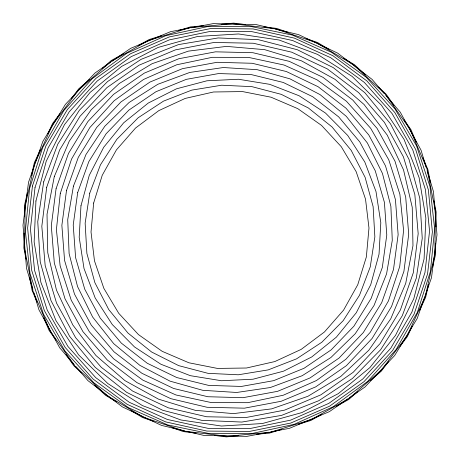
<?xml version="1.0" encoding="UTF-8"?>
<svg xmlns="http://www.w3.org/2000/svg" width="460" height="460" viewBox="0 0 460 460"><rect width="100%" height="100%" fill="white"/><g stroke="black" fill="none" stroke-linecap="round" stroke-linejoin="round"><path stroke-width="0.69" d="M24.127 233.099L23.862 247.992L26.024 259.13M24.426 216.085L24.627 204.74L27.341 192.993M435.574 243.915L435.373 255.26L432.659 267.007M435.873 226.901L436.137 212.008L433.975 200.87M31.332 175.72L34.368 162.593L40.365 149.742M428.668 284.28L425.632 297.407L419.635 310.259M47.857 133.67L52.658 123.389L59.915 113.764M412.143 326.33L407.341 336.611L400.085 346.236M71.438 98.474L78.7 88.849L89.407 79.545M388.562 361.525L381.3 371.151L370.593 380.454M102.252 68.385L111.349 60.478L123.757 53.601M357.748 391.615L348.651 399.522L336.243 406.398M110.791 62.071L95.036 72.973L65.337 104.466L42.837 141.444L28.514 182.292L23 225.227L26.53 268.37L32.844 289.443M111.958 61.266L130.634 48.346L170.574 31.654L189.399 28.106M348.042 398.734L329.366 411.654L289.426 428.346L270.601 431.894M349.209 397.929L364.964 387.027L394.663 355.534L417.162 318.556L431.486 277.708L437 234.772L433.469 191.63L427.156 170.556M138.644 45.356L149.189 39.514L161.397 35.782M321.356 414.644L310.81 420.486L298.603 424.218M178.353 30.601L190.561 26.875L203.28 25.766M281.646 429.398L269.439 433.124L256.72 434.234M190.796 27.841L213.112 23.633L256.387 24.633L273.648 28.721M269.203 432.159L246.888 436.367L203.613 435.367L186.352 431.279M221.645 24.162L233.657 23.109L245.623 24.581M238.355 435.838L226.343 436.891L214.377 435.419M263.919 26.835L276.592 28.393L287.989 32.321M196.081 433.165L183.408 431.606L172.011 427.679M275.028 29.049L298.505 34.603L337.634 53.118L372.059 79.362L384.083 93.357M184.972 430.951L161.494 425.397L122.366 406.881L87.94 380.638L75.917 366.643M306.09 38.559L317.486 42.487L329.038 49.427M153.91 421.44L142.514 417.513L130.962 410.573M343.62 58.196L354.562 64.774L365.453 74.934M116.38 401.804L105.438 395.226L94.547 385.066M378.413 87.026L386.193 94.283L393.921 105.323M81.587 372.974L73.807 365.717L66.079 354.677M385.934 95.507L400.275 112.188L421.044 150.167L426.339 167.837M74.066 364.492L59.725 347.812L38.956 309.833L33.66 292.163M404.087 119.847L410.998 129.72L416.26 142.123M55.913 340.153L49.001 330.28L43.74 317.877M422.907 157.791L427.892 169.544L430.462 182.769M37.093 302.209L32.108 290.455L29.538 277.23M25.133 205.89L24.598 249.009L33.039 291.301L50.088 330.912L75.003 366.108L106.685 395.364L143.761 417.387L184.609 431.221L227.435 436.264L270.377 432.291L311.552 419.474L349.163 398.377L381.564 369.921L407.347 335.351L425.373 296.177L434.867 254.11L435.401 210.99L426.96 168.699L409.912 129.087L384.997 93.892L353.315 64.636L316.238 42.613L275.39 28.779L232.564 23.736L189.623 27.709L148.448 40.526L110.837 61.623L78.436 90.079L52.653 124.648L34.627 163.823L25.133 205.89M35.932 201.003L34.143 241.983L40.917 282.446L55.947 320.608L78.591 354.815L107.853 383.571L142.451 405.611L180.872 419.974L221.444 426.035L262.39 423.534L301.921 412.568L338.307 393.628L369.961 367.534L395.497 335.426L413.799 298.712L424.068 258.997L425.856 218.017L419.083 177.554L404.053 139.391L381.409 105.185L352.147 76.429L317.549 54.389L279.128 40.026L238.556 33.965L197.61 36.466L158.079 47.432L121.693 66.372L90.039 92.466L64.504 124.574L46.201 161.287L35.932 201.003M80.971 205.775L79.195 237.291L84.007 268.485L95.197 297.999L112.28 324.541L134.51 346.949L160.908 364.245L190.331 375.676L221.484 380.742L253.011 379.218L283.532 371.174L311.719 356.96L336.329 337.191L356.287 312.742L370.731 284.677L379.028 254.225L380.805 222.709L375.992 191.515L364.803 162L347.72 135.458L325.49 113.051L299.092 95.755L269.669 84.324L238.516 79.258L206.988 80.782L176.467 88.826L148.281 103.04L123.671 122.808L103.713 147.257L89.269 175.323L80.971 205.775M93.65 203.027L91.022 231.966L94.467 260.82L103.839 288.322L118.72 313.277L138.466 334.598L162.213 351.342L188.922 362.785L217.43 368.42L246.485 368.011L274.815 361.566L301.191 349.376L324.455 331.965L343.591 310.097L357.759 284.728L366.35 256.973L368.978 228.033L365.533 199.18L356.161 171.678L341.28 146.723L321.534 125.402L297.787 108.658L271.078 97.215L242.569 91.58L213.515 91.988L185.184 98.434L158.809 110.624L135.545 128.035L116.409 149.902L102.241 175.271L93.65 203.027M29.618 188.41L25.346 230.977L30.026 273.51L43.441 314.134L65.01 351.084L93.788 382.743L128.524 407.721L167.693 424.936L209.582 433.63L252.367 433.429L294.17 424.333L333.172 406.743L367.666 381.432L396.14 349.497L417.358 312.346L430.382 271.59L434.654 229.022L429.973 186.49L416.559 145.866L394.99 108.916L366.212 77.257L331.476 52.279L292.307 35.063L250.418 26.369L207.632 26.571L165.83 35.667L126.828 53.256L92.334 78.568L63.859 110.503L42.642 147.654L29.618 188.41M60.277 193.528L56.407 229.609L60.116 265.713L71.254 300.253L89.332 331.723L113.557 358.748L142.864 380.144L175.984 394.979L211.468 402.603L247.762 402.684L283.274 395.221L316.463 380.529L345.868 359.266L370.214 332.35L388.43 300.961L399.723 266.472L403.592 230.391L399.884 194.287L388.746 159.746L370.668 128.277L346.443 101.252L317.135 79.856L284.015 65.021L248.532 57.396L212.238 57.316L176.726 64.779L143.537 79.471L114.132 100.734L89.786 127.65L71.57 159.039L60.277 193.528M35.023 187.473L30.44 228.936L34.581 270.451L47.265 310.201L67.93 346.438L95.68 377.591L129.3 402.293L167.325 419.462L208.087 428.352L249.803 428.576L290.657 420.118L328.86 403.351L362.744 379.011L390.822 348.157L411.872 312.139L424.977 272.527L429.559 231.064L425.419 189.549L412.735 149.799L392.07 113.562L364.32 82.409L330.7 57.707L292.675 40.537L251.913 31.648L210.197 31.424L169.343 39.882L131.14 56.649L97.255 80.989L69.178 111.843L48.127 147.861L35.023 187.473M32.447 186.03L27.623 228.068L31.642 270.187L44.332 310.546L65.136 347.392L93.144 379.103L127.132 404.3L165.623 421.877L206.919 431.066L249.228 431.474L290.697 423.073L329.515 406.232L363.981 381.691L392.593 350.52L414.098 314.082L427.553 273.97L432.377 231.932L428.358 189.813L415.667 149.454L394.864 112.608L366.856 80.897L332.867 55.7L294.377 38.122L253.08 28.934L210.772 28.526L169.303 36.926L130.485 53.768L96.019 78.309L67.407 109.48L45.902 145.918L32.447 186.03M46.701 187.243L41.82 226.285L45.16 265.489L56.574 303.146L75.572 337.605L101.321 367.362L132.693 391.109L168.314 407.824L206.632 416.76L245.973 417.536L284.619 410.119L320.873 394.829L353.153 372.33L380.058 343.614L400.401 309.936L413.298 272.757L418.18 233.714L414.839 194.511L403.426 156.854L384.428 122.394L358.679 92.638L327.307 68.891L291.686 52.175L253.368 43.24L214.026 42.464L175.381 49.881L139.127 65.17L106.846 87.67L79.942 116.386L59.599 150.064L46.701 187.243M56.08 188.692L51.29 225.756L54.314 263.005L65.015 298.81L82.926 331.608L107.266 359.967L136.971 382.645L170.74 398.647L207.098 407.284L244.461 408.169L281.186 401.269L315.681 386.889L346.426 365.642L372.082 338.474L391.529 306.561L403.92 271.308L408.71 234.243L405.685 196.995L394.985 161.19L377.073 128.392L352.734 100.033L323.029 77.355L289.26 61.352L252.902 52.716L215.539 51.83L178.814 58.73L144.319 73.111L113.574 94.357L87.917 121.526L68.471 153.439L56.08 188.692M66.51 190.492L61.864 225.348L64.572 260.406L74.508 294.135L91.241 325.065L114.04 351.837L141.904 373.284L173.621 388.47L207.799 396.727L242.949 397.699L277.529 391.345L310.04 377.936L339.049 358.058L363.291 332.591L381.708 302.634L393.49 269.508L398.136 234.652L395.428 199.594L385.491 165.864L368.759 134.935L345.96 108.163L318.096 86.716L286.379 71.53L252.201 63.273L217.051 62.301L182.47 68.655L149.96 82.064L120.951 101.942L96.709 127.409L78.292 157.366L66.51 190.492M77.694 192.504L73.221 224.986L75.607 257.692L84.738 289.19L100.217 318.096L121.371 343.154L147.269 363.268L176.789 377.556L208.627 385.394L241.402 386.44L273.683 380.65L304.048 368.276L331.177 349.859L353.889 326.203L371.185 298.344L382.306 267.496L386.779 235.014L384.393 202.308L375.262 170.809L359.783 141.904L338.629 116.846L312.731 96.732L283.21 82.443L251.373 74.606L218.598 73.56L186.317 79.35L155.952 91.724L128.823 110.141L106.11 133.797L88.814 161.655L77.694 192.504M43.683 181.901L37.754 221.691L40.227 261.843L50.997 300.604L69.586 336.277L95.185 367.304L126.678 392.334L162.69 410.268L201.641 420.325L241.828 422.061L281.503 415.403L318.924 400.643L352.464 378.425L380.644 349.721L402.247 315.784L416.317 278.099L422.245 238.309L419.773 198.156L409.003 159.396L390.413 123.723L364.815 92.696L333.322 67.666L297.309 49.732L258.359 39.675L218.172 37.938L178.497 44.597L141.076 59.357L107.537 81.575L79.356 110.279L57.753 144.216L43.683 181.901M89.74 193.165L85.146 223.134L86.882 253.397L94.875 282.641L108.773 309.586L127.972 333.051L151.627 352.015L178.704 365.642L208.029 373.342L238.309 374.779L268.232 369.886L296.481 358.88L321.822 342.246L343.154 320.7L359.536 295.193L370.26 266.834L374.854 236.865L373.117 206.603L365.125 177.359L351.227 150.414L332.028 126.948L308.372 107.985L281.296 94.357L251.971 86.658L221.691 85.221L191.768 90.114L163.518 101.12L138.178 117.754L116.846 139.299L100.464 164.806L89.74 193.165M73.422 186.139L67.724 219.65L69.115 253.615L77.544 286.551L92.632 317.015L113.723 343.672L139.898 365.361L170.01 381.139L202.745 390.304L236.67 392.472L270.308 387.533L302.18 375.711L330.895 357.518L355.2 333.753L374.037 305.457L386.578 273.861L392.276 240.35L390.885 206.385L382.455 173.449L367.367 142.985L346.276 116.328L320.103 94.639L289.99 78.861L257.255 69.696L223.33 67.528L189.692 72.467L157.82 84.289L129.105 102.482L104.799 126.247L85.962 154.543L73.422 186.139M54.286 176.611L47.023 214.308L47.759 252.695L56.459 290.087L72.749 324.858L95.904 355.476L124.924 380.615L158.533 399.171L195.27 410.331L233.519 413.615L271.618 408.871L307.901 396.307L340.774 376.475L368.805 350.244L390.776 318.757L405.714 283.389L412.976 245.692L412.24 207.305L403.541 169.912L387.251 135.142L364.096 104.523L335.075 79.384L301.467 60.829L264.73 49.668L226.481 46.385L188.381 51.129L152.099 63.693L119.226 83.524L91.195 109.756L69.224 141.243L54.286 176.611"/></g></svg>
